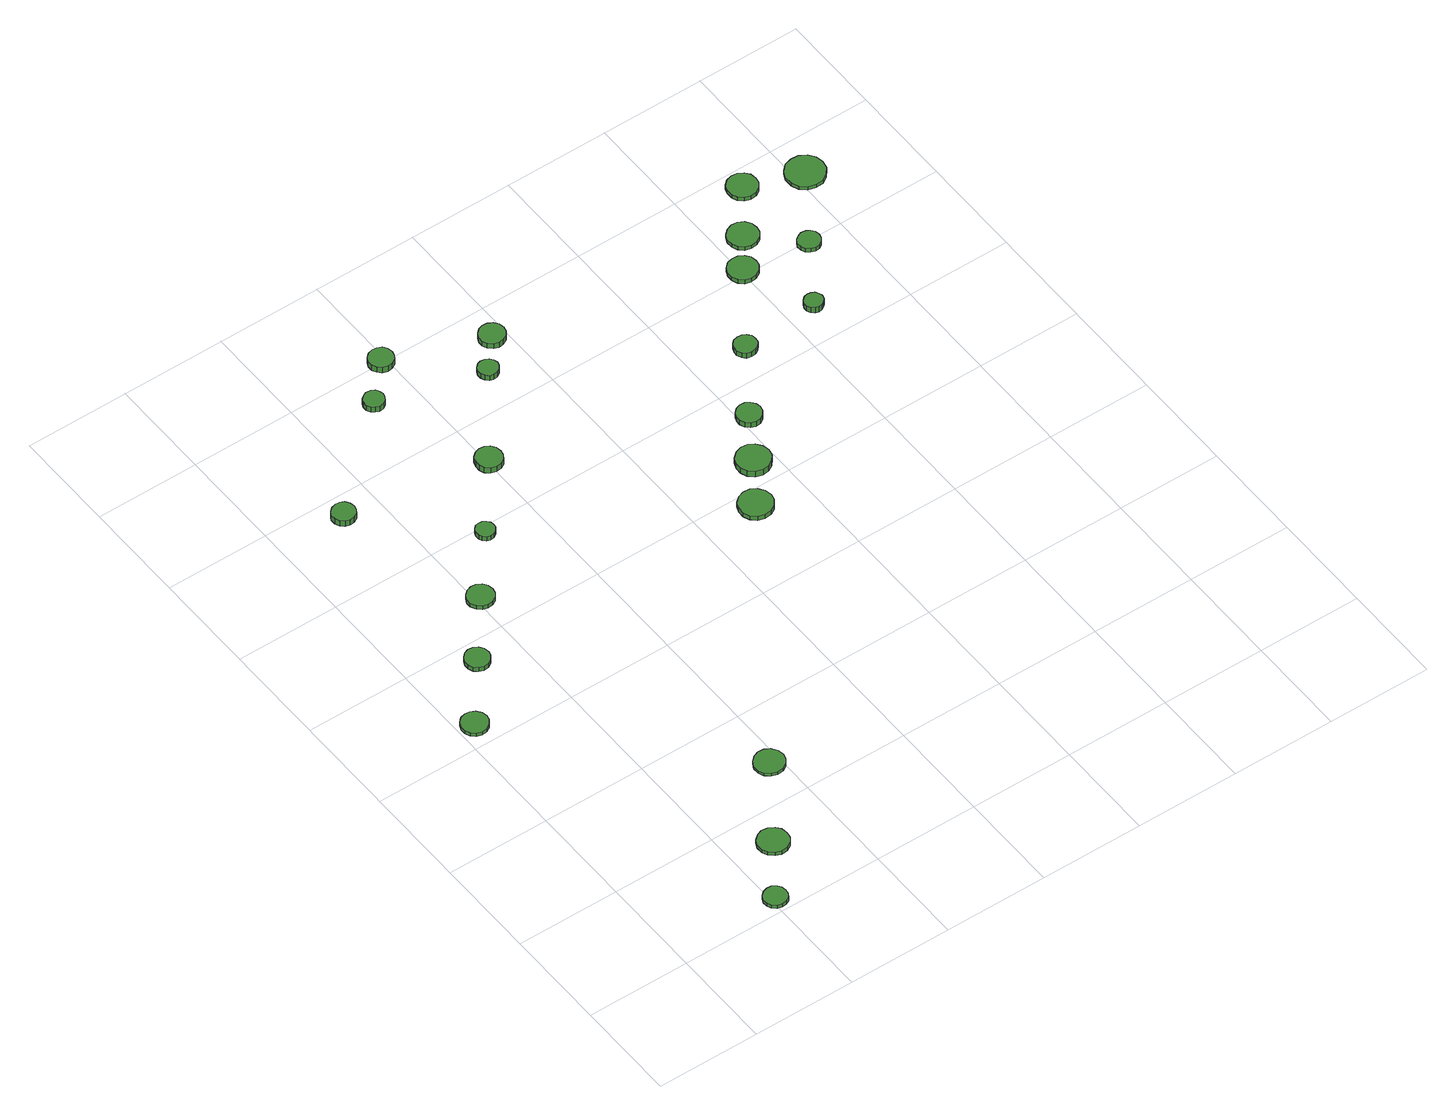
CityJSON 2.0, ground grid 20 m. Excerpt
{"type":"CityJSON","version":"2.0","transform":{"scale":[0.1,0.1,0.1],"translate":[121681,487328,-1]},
"CityObjects":{
"tree1":{"type":"SolitaryVegetationObject","attributes":{"function":"something"},"geometry":[{"type":"MultiSurface","lod":"1","boundaries":[[[0,1,2,3,4,5,6,7,8,9,10,11,12,13,14]],[[15,16,17,18,19,20,21,22,23,24,25,26,27,28,29]],[[0,29,28,1]],[[1,28,27,2]],[[2,27,26,3]],[[3,26,25,4]],[[4,25,24,5]],[[5,24,23,6]],[[6,23,22,7]],[[7,22,21,8]],[[8,21,20,9]],[[9,20,19,10]],[[10,19,18,11]],[[11,18,17,12]],[[12,17,16,13]],[[13,16,15,14]],[[14,15,29,0]]]}]},
"tree2":{"type":"SolitaryVegetationObject","attributes":{"function":"something"},"geometry":[{"type":"MultiSurface","lod":"1","boundaries":[[[30,31,32,33,34,35,36,37,38,39,40,41,42,43,44]],[[45,46,47,48,49,50,51,52,53,54,55,56,57,58,59]],[[30,59,58,31]],[[31,58,57,32]],[[32,57,56,33]],[[33,56,55,34]],[[34,55,54,35]],[[35,54,53,36]],[[36,53,52,37]],[[37,52,51,38]],[[38,51,50,39]],[[39,50,49,40]],[[40,49,48,41]],[[41,48,47,42]],[[42,47,46,43]],[[43,46,45,44]],[[44,45,59,30]]]}]},
"tree3":{"type":"SolitaryVegetationObject","attributes":{"function":"something"},"geometry":[{"type":"MultiSurface","lod":"1","boundaries":[[[60,61,62,63,64,65,66,67,68,69,70,71,72,73,74]],[[75,76,77,78,79,80,81,82,83,84,85,86,87,88,89]],[[60,89,88,61]],[[61,88,87,62]],[[62,87,86,63]],[[63,86,85,64]],[[64,85,84,65]],[[65,84,83,66]],[[66,83,82,67]],[[67,82,81,68]],[[68,81,80,69]],[[69,80,79,70]],[[70,79,78,71]],[[71,78,77,72]],[[72,77,76,73]],[[73,76,75,74]],[[74,75,89,60]]]}]},
"tree4":{"type":"SolitaryVegetationObject","attributes":{"function":"something"},"geometry":[{"type":"MultiSurface","lod":"1","boundaries":[[[90,91,92,93,94,95,96,97,98,99,100,101,102,103,104]],[[105,106,107,108,109,110,111,112,113,114,115,116,117,118,119]],[[90,119,118,91]],[[91,118,117,92]],[[92,117,116,93]],[[93,116,115,94]],[[94,115,114,95]],[[95,114,113,96]],[[96,113,112,97]],[[97,112,111,98]],[[98,111,110,99]],[[99,110,109,100]],[[100,109,108,101]],[[101,108,107,102]],[[102,107,106,103]],[[103,106,105,104]],[[104,105,119,90]]]}]},
"tree5":{"type":"SolitaryVegetationObject","attributes":{"function":"something"},"geometry":[{"type":"MultiSurface","lod":"1","boundaries":[[[120,121,122,123,124,125,126,127,128,129,130,131,132,133,134]],[[135,136,137,138,139,140,141,142,143,144,145,146,147,148,149]],[[120,149,148,121]],[[121,148,147,122]],[[122,147,146,123]],[[123,146,145,124]],[[124,145,144,125]],[[125,144,143,126]],[[126,143,142,127]],[[127,142,141,128]],[[128,141,140,129]],[[129,140,139,130]],[[130,139,138,131]],[[131,138,137,132]],[[132,137,136,133]],[[133,136,135,134]],[[134,135,149,120]]]}]},
"tree6":{"type":"SolitaryVegetationObject","attributes":{"function":"something"},"geometry":[{"type":"MultiSurface","lod":"1","boundaries":[[[150,151,152,153,154,155,156,157,158,159,160,161,162,163,164]],[[165,166,167,168,169,170,171,172,173,174,175,176,177,178,179]],[[150,179,178,151]],[[151,178,177,152]],[[152,177,176,153]],[[153,176,175,154]],[[154,175,174,155]],[[155,174,173,156]],[[156,173,172,157]],[[157,172,171,158]],[[158,171,170,159]],[[159,170,169,160]],[[160,169,168,161]],[[161,168,167,162]],[[162,167,166,163]],[[163,166,165,164]],[[164,165,179,150]]]}]},
"tree7":{"type":"SolitaryVegetationObject","attributes":{"function":"something"},"geometry":[{"type":"MultiSurface","lod":"1","boundaries":[[[180,181,182,183,184,185,186,187,188,189,190,191,192,193,194]],[[195,196,197,198,199,200,201,202,203,204,205,206,207,208,209]],[[180,209,208,181]],[[181,208,207,182]],[[182,207,206,183]],[[183,206,205,184]],[[184,205,204,185]],[[185,204,203,186]],[[186,203,202,187]],[[187,202,201,188]],[[188,201,200,189]],[[189,200,199,190]],[[190,199,198,191]],[[191,198,197,192]],[[192,197,196,193]],[[193,196,195,194]],[[194,195,209,180]]]}]},
"tree8":{"type":"SolitaryVegetationObject","attributes":{"function":"something"},"geometry":[{"type":"MultiSurface","lod":"1","boundaries":[[[210,211,212,213,214,215,216,217,218,219,220,221,222,223,224]],[[225,226,227,228,229,230,231,232,233,234,235,236,237,238,239]],[[210,239,238,211]],[[211,238,237,212]],[[212,237,236,213]],[[213,236,235,214]],[[214,235,234,215]],[[215,234,233,216]],[[216,233,232,217]],[[217,232,231,218]],[[218,231,230,219]],[[219,230,229,220]],[[220,229,228,221]],[[221,228,227,222]],[[222,227,226,223]],[[223,226,225,224]],[[224,225,239,210]]]}]},
"tree9":{"type":"SolitaryVegetationObject","attributes":{"function":"something"},"geometry":[{"type":"MultiSurface","lod":"1","boundaries":[[[240,241,242,243,244,245,246,247,248,249,250,251,252,253,254]],[[255,256,257,258,259,260,261,262,263,264,265,266,267,268,269]],[[240,269,268,241]],[[241,268,267,242]],[[242,267,266,243]],[[243,266,265,244]],[[244,265,264,245]],[[245,264,263,246]],[[246,263,262,247]],[[247,262,261,248]],[[248,261,260,249]],[[249,260,259,250]],[[250,259,258,251]],[[251,258,257,252]],[[252,257,256,253]],[[253,256,255,254]],[[254,255,269,240]]]}]},
"tree10":{"type":"SolitaryVegetationObject","attributes":{"function":"something"},"geometry":[{"type":"MultiSurface","lod":"1","boundaries":[[[270,271,272,273,274,275,276,277,278,279,280,281,282,283,284]],[[285,286,287,288,289,290,291,292,293,294,295,296,297,298,299]],[[270,299,298,271]],[[271,298,297,272]],[[272,297,296,273]],[[273,296,295,274]],[[274,295,294,275]],[[275,294,293,276]],[[276,293,292,277]],[[277,292,291,278]],[[278,291,290,279]],[[279,290,289,280]],[[280,289,288,281]],[[281,288,287,282]],[[282,287,286,283]],[[283,286,285,284]],[[284,285,299,270]]]}]},
"tree11":{"type":"SolitaryVegetationObject","attributes":{"function":"something"},"geometry":[{"type":"MultiSurface","lod":"1","boundaries":[[[300,301,302,303,304,305,306,307,308,309,310,311,312,313,314]],[[315,316,317,318,319,320,321,322,323,324,325,326,327,328,329]],[[300,329,328,301]],[[301,328,327,302]],[[302,327,326,303]],[[303,326,325,304]],[[304,325,324,305]],[[305,324,323,306]],[[306,323,322,307]],[[307,322,321,308]],[[308,321,320,309]],[[309,320,319,310]],[[310,319,318,311]],[[311,318,317,312]],[[312,317,316,313]],[[313,316,315,314]],[[314,315,329,300]]]}]},
"tree12":{"type":"SolitaryVegetationObject","attributes":{"function":"something"},"geometry":[{"type":"MultiSurface","lod":"1","boundaries":[[[330,331,332,333,334,335,336,337,338,339,340,341,342,343,344]],[[345,346,347,348,349,350,351,352,353,354,355,356,357,358,359]],[[330,359,358,331]],[[331,358,357,332]],[[332,357,356,333]],[[333,356,355,334]],[[334,355,354,335]],[[335,354,353,336]],[[336,353,352,337]],[[337,352,351,338]],[[338,351,350,339]],[[339,350,349,340]],[[340,349,348,341]],[[341,348,347,342]],[[342,347,346,343]],[[343,346,345,344]],[[344,345,359,330]]]}]},
"tree13":{"type":"SolitaryVegetationObject","attributes":{"function":"something"},"geometry":[{"type":"MultiSurface","lod":"1","boundaries":[[[360,361,362,363,364,365,366,367,368,369,370,371,372,373,374]],[[375,376,377,378,379,380,381,382,383,384,385,386,387,388,389]],[[360,389,388,361]],[[361,388,387,362]],[[362,387,386,363]],[[363,386,385,364]],[[364,385,384,365]],[[365,384,383,366]],[[366,383,382,367]],[[367,382,381,368]],[[368,381,380,369]],[[369,380,379,370]],[[370,379,378,371]],[[371,378,377,372]],[[372,377,376,373]],[[373,376,375,374]],[[374,375,389,360]]]}]},
"tree14":{"type":"SolitaryVegetationObject","attributes":{"function":"something"},"geometry":[{"type":"MultiSurface","lod":"1","boundaries":[[[390,391,392,393,394,395,396,397,398,399,400,401,402,403,404]],[[405,406,407,408,409,410,411,412,413,414,415,416,417,418,419]],[[390,419,418,391]],[[391,418,417,392]],[[392,417,416,393]],[[393,416,415,394]],[[394,415,414,395]],[[395,414,413,396]],[[396,413,412,397]],[[397,412,411,398]],[[398,411,410,399]],[[399,410,409,400]],[[400,409,408,401]],[[401,408,407,402]],[[402,407,406,403]],[[403,406,405,404]],[[404,405,419,390]]]}]},
"tree15":{"type":"SolitaryVegetationObject","attributes":{"function":"something"},"geometry":[{"type":"MultiSurface","lod":"1","boundaries":[[[420,421,422,423,424,425,426,427,428,429,430,431,432,433,434]],[[435,436,437,438,439,440,441,442,443,444,445,446,447,448,449]],[[420,449,448,421]],[[421,448,447,422]],[[422,447,446,423]],[[423,446,445,424]],[[424,445,444,425]],[[425,444,443,426]],[[426,443,442,427]],[[427,442,441,428]],[[428,441,440,429]],[[429,440,439,430]],[[430,439,438,431]],[[431,438,437,432]],[[432,437,436,433]],[[433,436,435,434]],[[434,435,449,420]]]}]},
"tree16":{"type":"SolitaryVegetationObject","attributes":{"function":"something"},"geometry":[{"type":"MultiSurface","lod":"1","boundaries":[[[450,451,452,453,454,455,456,457,458,459,460,461,462,463,464]],[[465,466,467,468,469,470,471,472,473,474,475,476,477,478,479]],[[450,479,478,451]],[[451,478,477,452]],[[452,477,476,453]],[[453,476,475,454]],[[454,475,474,455]],[[455,474,473,456]],[[456,473,472,457]],[[457,472,471,458]],[[458,471,470,459]],[[459,470,469,460]],[[460,469,468,461]],[[461,468,467,462]],[[462,467,466,463]],[[463,466,465,464]],[[464,465,479,450]]]}]},
"tree17":{"type":"SolitaryVegetationObject","attributes":{"function":"something"},"geometry":[{"type":"MultiSurface","lod":"1","boundaries":[[[480,481,482,483,484,485,486,487,488,489,490,491,492,493,494]],[[495,496,497,498,499,500,501,502,503,504,505,506,507,508,509]],[[480,509,508,481]],[[481,508,507,482]],[[482,507,506,483]],[[483,506,505,484]],[[484,505,504,485]],[[485,504,503,486]],[[486,503,502,487]],[[487,502,501,488]],[[488,501,500,489]],[[489,500,499,490]],[[490,499,498,491]],[[491,498,497,492]],[[492,497,496,493]],[[493,496,495,494]],[[494,495,509,480]]]}]},
"tree18":{"type":"SolitaryVegetationObject","attributes":{"function":"something"},"geometry":[{"type":"MultiSurface","lod":"1","boundaries":[[[510,511,512,513,514,515,516,517,518,519,520,521,522,523,524]],[[525,526,527,528,529,530,531,532,533,534,535,536,537,538,539]],[[510,539,538,511]],[[511,538,537,512]],[[512,537,536,513]],[[513,536,535,514]],[[514,535,534,515]],[[515,534,533,516]],[[516,533,532,517]],[[517,532,531,518]],[[518,531,530,519]],[[519,530,529,520]],[[520,529,528,521]],[[521,528,527,522]],[[522,527,526,523]],[[523,526,525,524]],[[524,525,539,510]]]}]},
"tree19":{"type":"SolitaryVegetationObject","attributes":{"function":"something"},"geometry":[{"type":"MultiSurface","lod":"1","boundaries":[[[540,541,542,543,544,545,546,547,548,549,550,551,552,553,554]],[[555,556,557,558,559,560,561,562,563,564,565,566,567,568,569]],[[540,569,568,541]],[[541,568,567,542]],[[542,567,566,543]],[[543,566,565,544]],[[544,565,564,545]],[[545,564,563,546]],[[546,563,562,547]],[[547,562,561,548]],[[548,561,560,549]],[[549,560,559,550]],[[550,559,558,551]],[[551,558,557,552]],[[552,557,556,553]],[[553,556,555,554]],[[554,555,569,540]]]}]},
"tree20":{"type":"SolitaryVegetationObject","attributes":{"function":"something"},"geometry":[{"type":"MultiSurface","lod":"1","boundaries":[[[570,571,572,573,574,575,576,577,578,579,580,581,582,583,584]],[[585,586,587,588,589,590,591,592,593,594,595,596,597,598,599]],[[570,599,598,571]],[[571,598,597,572]],[[572,597,596,573]],[[573,596,595,574]],[[574,595,594,575]],[[575,594,593,576]],[[576,593,592,577]],[[577,592,591,578]],[[578,591,590,579]],[[579,590,589,580]],[[580,589,588,581]],[[581,588,587,582]],[[582,587,586,583]],[[583,586,585,584]],[[584,585,599,570]]]}]},
"tree21":{"type":"SolitaryVegetationObject","attributes":{"function":"something"},"geometry":[{"type":"MultiSurface","lod":"1","boundaries":[[[600,601,602,603,604,605,606,607,608,609,610,611,612,613,614]],[[615,616,617,618,619,620,621,622,623,624,625,626,627,628,629]],[[600,629,628,601]],[[601,628,627,602]],[[602,627,626,603]],[[603,626,625,604]],[[604,625,624,605]],[[605,624,623,606]],[[606,623,622,607]],[[607,622,621,608]],[[608,621,620,609]],[[609,620,619,610]],[[610,619,618,611]],[[611,618,617,612]],[[612,617,616,613]],[[613,616,615,614]],[[614,615,629,600]]]}]},
"tree22":{"type":"SolitaryVegetationObject","attributes":{"function":"something"},"geometry":[{"type":"MultiSurface","lod":"1","boundaries":[[[630,631,632,633,634,635,636,637,638,639,640,641,642,643,644]],[[645,646,647,648,649,650,651,652,653,654,655,656,657,658,659]],[[630,659,658,631]],[[631,658,657,632]],[[632,657,656,633]],[[633,656,655,634]],[[634,655,654,635]],[[635,654,653,636]],[[636,653,652,637]],[[637,652,651,638]],[[638,651,650,639]],[[639,650,649,640]],[[640,649,648,641]],[[641,648,647,642]],[[642,647,646,643]],[[643,646,645,644]],[[644,645,659,630]]]}]},
"tree23":{"type":"SolitaryVegetationObject","attributes":{"function":"something"},"geometry":[{"type":"MultiSurface","lod":"1","boundaries":[[[660,661,662,663,664,665,666,667,668,669,670,671,672,673,674]],[[675,676,677,678,679,680,681,682,683,684,685,686,687,688,689]],[[660,689,688,661]],[[661,688,687,662]],[[662,687,686,663]],[[663,686,685,664]],[[664,685,684,665]],[[665,684,683,666]],[[666,683,682,667]],[[667,682,681,668]],[[668,681,680,669]],[[669,680,679,670]],[[670,679,678,671]],[[671,678,677,672]],[[672,677,676,673]],[[673,676,675,674]],[[674,675,689,660]]]}]}
},
"vertices":[
[230,29,14],[228,38,14],[223,45,14],[215,50,14],[206,51,14],[197,48,14],[190,42,14],[186,33,14],[186,24,14],[190,16,14],[197,9,14],[206,7,14],[215,8,14],[223,12,14],[228,20,14],[228,20,6],[223,12,6],[215,8,6],[206,7,6],[197,9,6],[190,16,6],[186,24,6],[186,33,6],[190,42,6],[197,48,6],[206,51,6],[215,50,6],[223,45,6],[228,38,6],[230,29,6],
[55,643,17],[53,653,17],[46,662,17],[37,667,17],[27,668,17],[17,665,17],[9,658,17],[5,648,17],[5,638,17],[9,628,17],[17,621,17],[27,618,17],[37,619,17],[46,624,17],[53,633,17],[53,633,9],[46,624,9],[37,619,9],[27,618,9],[17,621,9],[9,628,9],[5,638,9],[5,648,9],[9,658,9],[17,665,9],[27,668,9],[37,667,9],[46,662,9],[53,653,9],[55,643,9],
[308,133,14],[306,145,14],[299,154,14],[288,160,14],[276,162,14],[265,158,14],[256,150,14],[251,139,14],[251,127,14],[256,116,14],[265,108,14],[276,104,14],[288,105,14],[299,111,14],[306,121,14],[306,121,6],[299,111,6],[288,105,6],[276,104,6],[265,108,6],[256,116,6],[251,127,6],[251,139,6],[256,150,6],[265,158,6],[276,162,6],[288,160,6],[299,154,6],[306,145,6],[308,133,6],
[143,758,18],[141,768,18],[135,776,18],[127,781,18],[117,782,18],[108,779,18],[101,772,18],[97,763,18],[97,753,18],[101,744,18],[108,738,18],[117,735,18],[127,736,18],[135,741,18],[141,749,18],[141,749,8],[135,741,8],[127,736,8],[117,735,8],[108,738,8],[101,744,8],[97,753,8],[97,763,8],[101,772,8],[108,779,8],[117,782,8],[127,781,8],[135,776,8],[141,768,8],[143,758,8],
[409,281,13],[406,293,13],[399,303,13],[389,309,13],[377,310,13],[366,306,13],[357,298,13],[352,287,13],[352,275,13],[357,264,13],[366,257,13],[377,253,13],[389,254,13],[399,260,13],[406,270,13],[406,270,7],[399,260,7],[389,254,7],[377,253,7],[366,257,7],[357,264,7],[352,275,7],[352,287,7],[357,298,7],[366,306,7],[377,310,7],[389,309,7],[399,303,7],[406,293,7],[409,281,7],
[233,870,17],[231,880,17],[225,889,17],[216,894,17],[206,895,17],[196,892,17],[188,885,17],[183,875,17],[183,865,17],[188,855,17],[196,848,17],[206,845,17],[216,846,17],[225,851,17],[231,860,17],[231,860,8],[225,851,8],[216,846,8],[206,845,8],[196,848,8],[188,855,8],[183,865,8],[183,875,8],[188,885,8],[196,892,8],[206,895,8],[216,894,8],[225,889,8],[231,880,8],[233,870,8],
[153,1155,22],[151,1164,22],[146,1172,22],[138,1176,22],[129,1177,22],[120,1174,22],[113,1168,22],[109,1160,22],[109,1151,22],[113,1142,22],[120,1136,22],[129,1133,22],[138,1134,22],[146,1139,22],[151,1146,22],[151,1146,9],[146,1139,9],[138,1134,9],[129,1133,9],[120,1136,9],[113,1142,9],[109,1151,9],[109,1160,9],[113,1168,9],[120,1174,9],[129,1177,9],[138,1176,9],[146,1172,9],[151,1164,9],[153,1155,9],
[320,985,18],[319,992,18],[314,998,18],[308,1002,18],[300,1003,18],[293,1001,18],[288,996,18],[285,989,18],[285,981,18],[288,974,18],[293,969,18],[300,967,18],[308,968,18],[314,972,18],[319,978,18],[319,978,8],[314,972,8],[308,968,8],[300,967,8],[293,969,8],[288,974,8],[285,981,8],[285,989,8],[288,996,8],[293,1001,8],[300,1003,8],[308,1002,8],[314,998,8],[319,992,8],[320,985,8],
[339,1327,29],[337,1334,29],[333,1341,29],[326,1345,29],[317,1346,29],[310,1343,29],[304,1338,29],[300,1331,29],[300,1322,29],[304,1315,29],[310,1310,29],[317,1307,29],[326,1308,29],[333,1312,29],[337,1319,29],[337,1319,16],[333,1312,16],[326,1308,16],[317,1307,16],[310,1310,16],[304,1315,16],[300,1322,16],[300,1331,16],[304,1338,16],[310,1343,16],[317,1346,16],[326,1345,16],[333,1341,16],[337,1334,16],[339,1327,16],
[425,1109,24],[423,1119,24],[417,1128,24],[408,1133,24],[398,1134,24],[388,1131,24],[380,1124,24],[376,1114,24],[376,1104,24],[380,1094,24],[388,1087,24],[398,1084,24],[408,1085,24],[417,1090,24],[423,1099,24],[423,1099,11],[417,1090,11],[408,1085,11],[398,1084,11],[388,1087,11],[380,1094,11],[376,1104,11],[376,1114,11],[380,1124,11],[388,1131,11],[398,1134,11],[408,1133,11],[417,1128,11],[423,1119,11],[425,1109,11],
[409,1397,26],[407,1407,26],[402,1415,26],[393,1419,26],[384,1420,26],[374,1417,26],[367,1411,26],[363,1402,26],[363,1392,26],[367,1384,26],[374,1377,26],[384,1374,26],[393,1375,26],[402,1380,26],[407,1388,26],[407,1388,13],[402,1380,13],[393,1375,13],[384,1374,13],[374,1377,13],[367,1384,13],[363,1392,13],[363,1402,13],[367,1411,13],[374,1417,13],[384,1420,13],[393,1419,13],[402,1415,13],[407,1407,13],[409,1397,13],
[539,1274,24],[537,1282,24],[532,1288,24],[525,1292,24],[517,1293,24],[510,1291,24],[504,1285,24],[501,1278,24],[501,1270,24],[504,1263,24],[510,1257,24],[517,1255,24],[525,1256,24],[532,1260,24],[537,1266,24],[537,1266,12],[532,1260,12],[525,1256,12],[517,1255,12],[510,1257,12],[504,1263,12],[501,1270,12],[501,1278,12],[504,1285,12],[510,1291,12],[517,1293,12],[525,1292,12],[532,1288,12],[537,1282,12],[539,1274,12],
[738,765,17],[735,778,17],[727,789,17],[716,796,17],[703,797,17],[690,793,17],[680,784,17],[675,772,17],[675,759,17],[680,747,17],[690,738,17],[703,734,17],[716,735,17],[727,742,17],[735,752,17],[735,752,7],[727,742,7],[716,735,7],[703,734,7],[690,738,7],[680,747,7],[675,759,7],[675,772,7],[680,784,7],[690,793,7],[703,797,7],[716,796,7],[727,789,7],[735,778,7],[738,765,7],
[597,1336,19],[595,1346,19],[589,1354,19],[580,1359,19],[570,1360,19],[561,1357,19],[553,1350,19],[549,1341,19],[549,1331,19],[553,1322,19],[561,1315,19],[570,1312,19],[580,1313,19],[589,1318,19],[595,1326,19],[595,1326,7],[589,1318,7],[580,1313,7],[570,1312,7],[561,1315,7],[553,1322,7],[549,1331,7],[549,1341,7],[553,1350,7],[561,1357,7],[570,1360,7],[580,1359,7],[589,1354,7],[595,1346,7],[597,1336,7],
[793,847,20],[790,860,20],[782,871,20],[771,878,20],[758,879,20],[745,875,20],[735,866,20],[730,854,20],[730,841,20],[735,829,20],[745,820,20],[758,816,20],[771,817,20],[782,824,20],[790,834,20],[790,834,7],[782,824,7],[771,817,7],[758,816,7],[745,820,7],[735,829,7],[730,841,7],[730,854,7],[735,866,7],[745,875,7],[758,879,7],[771,878,7],[782,871,7],[790,860,7],[793,847,7],
[837,932,24],[835,941,24],[829,949,24],[821,954,24],[811,955,24],[802,952,24],[794,945,24],[791,936,24],[791,927,24],[794,918,24],[802,911,24],[811,908,24],[821,909,24],[829,914,24],[835,922,24],[835,922,12],[829,914,12],[821,909,12],[811,908,12],[802,911,12],[794,918,12],[791,927,12],[791,936,12],[794,945,12],[802,952,12],[811,955,12],[821,954,12],[829,949,12],[835,941,12],[837,932,12],
[921,1060,25],[920,1069,25],[914,1076,25],[907,1080,25],[898,1081,25],[889,1079,25],[883,1073,25],[879,1064,25],[879,1056,25],[883,1047,25],[889,1041,25],[898,1039,25],[907,1040,25],[914,1044,25],[920,1051,25],[920,1051,13],[914,1044,13],[907,1040,13],[898,1039,13],[889,1041,13],[883,1047,13],[879,1056,13],[879,1064,13],[883,1073,13],[889,1079,13],[898,1081,13],[907,1080,13],[914,1076,13],[920,1069,13],[921,1060,13],
[1031,1208,16],[1029,1220,16],[1022,1229,16],[1012,1235,16],[1000,1236,16],[989,1233,16],[980,1225,16],[976,1214,16],[976,1203,16],[980,1192,16],[989,1184,16],[1000,1181,16],[1012,1182,16],[1022,1188,16],[1029,1197,16],[1029,1197,7],[1022,1188,7],[1012,1182,7],[1000,1181,7],[989,1184,7],[980,1192,7],[976,1203,7],[976,1214,7],[980,1225,7],[989,1233,7],[1000,1236,7],[1012,1235,7],[1022,1229,7],[1029,1220,7],[1031,1208,7],
[1071,1075,22],[1069,1082,22],[1065,1088,22],[1059,1091,22],[1052,1092,22],[1045,1090,22],[1039,1085,22],[1036,1078,22],[1036,1071,22],[1039,1064,22],[1045,1059,22],[1052,1057,22],[1059,1058,22],[1065,1062,22],[1069,1067,22],[1069,1067,9],[1065,1062,9],[1059,1058,9],[1052,1057,9],[1045,1059,9],[1039,1064,9],[1036,1071,9],[1036,1078,9],[1039,1085,9],[1045,1090,9],[1052,1092,9],[1059,1091,9],[1065,1088,9],[1069,1082,9],[1071,1075,9],
[1077,1270,15],[1075,1282,15],[1068,1292,15],[1057,1298,15],[1045,1299,15],[1034,1295,15],[1025,1287,15],[1020,1276,15],[1020,1264,15],[1025,1253,15],[1034,1245,15],[1045,1242,15],[1057,1243,15],[1068,1249,15],[1075,1259,15],[1075,1259,7],[1068,1249,7],[1057,1243,7],[1045,1242,7],[1034,1245,7],[1025,1253,7],[1020,1264,7],[1020,1276,7],[1025,1287,7],[1034,1295,7],[1045,1299,7],[1057,1298,7],[1068,1292,7],[1075,1282,7],[1077,1270,7],
[1152,1194,16],[1150,1203,16],[1145,1210,16],[1138,1214,16],[1129,1215,16],[1121,1212,16],[1114,1207,16],[1110,1199,16],[1110,1190,16],[1114,1182,16],[1121,1176,16],[1129,1173,16],[1138,1174,16],[1145,1179,16],[1150,1186,16],[1150,1186,7],[1145,1179,7],[1138,1174,7],[1129,1173,7],[1121,1176,7],[1114,1182,7],[1110,1190,7],[1110,1199,7],[1114,1207,7],[1121,1212,7],[1129,1215,7],[1138,1214,7],[1145,1210,7],[1150,1203,7],[1152,1194,7],
[1141,1360,16],[1139,1372,16],[1132,1381,16],[1122,1387,16],[1110,1388,16],[1099,1385,16],[1090,1377,16],[1086,1366,16],[1086,1354,16],[1090,1344,16],[1099,1336,16],[1110,1332,16],[1122,1333,16],[1132,1339,16],[1139,1349,16],[1139,1349,7],[1132,1339,7],[1122,1333,7],[1110,1332,7],[1099,1336,7],[1090,1344,7],[1086,1354,7],[1086,1366,7],[1090,1377,7],[1099,1385,7],[1110,1388,7],[1122,1387,7],[1132,1381,7],[1139,1372,7],[1141,1360,7],
[1255,1325,14],[1252,1340,14],[1243,1352,14],[1230,1360,14],[1215,1361,14],[1200,1357,14],[1189,1346,14],[1183,1333,14],[1183,1317,14],[1189,1303,14],[1200,1293,14],[1215,1289,14],[1230,1290,14],[1243,1298,14],[1252,1310,14],[1252,1310,7],[1243,1298,7],[1230,1290,7],[1215,1289,7],[1200,1293,7],[1189,1303,7],[1183,1317,7],[1183,1333,7],[1189,1346,7],[1200,1357,7],[1215,1361,7],[1230,1360,7],[1243,1352,7],[1252,1340,7],[1255,1325,7]
]}
